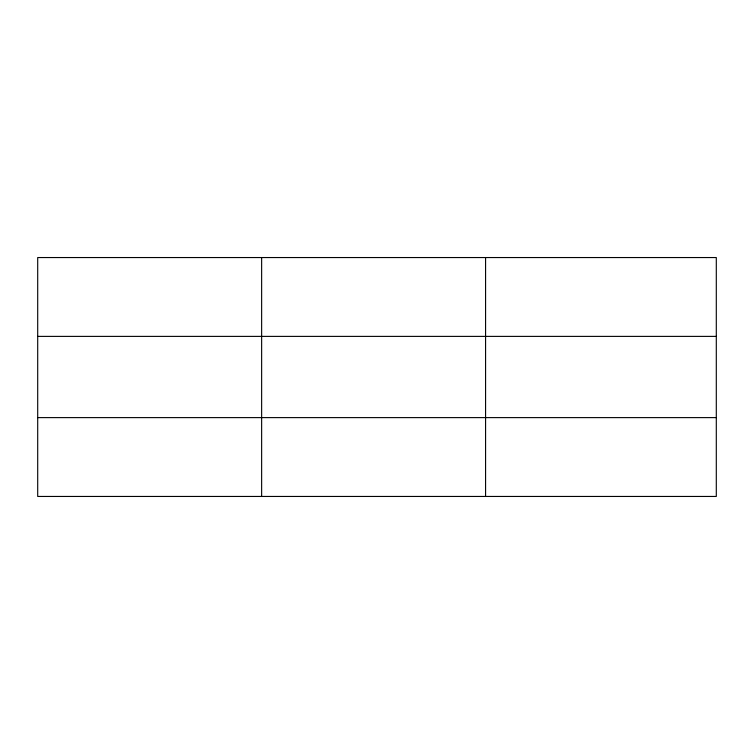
<?xml version="1.0" encoding="UTF-8"?>
<svg xmlns="http://www.w3.org/2000/svg" width="754" height="754" viewBox="0 0 754 754"><rect width="100%" height="100%" fill="white"/><g stroke="black" fill="none" stroke-linecap="round" stroke-linejoin="round"><path stroke-width="1.13" d="M261.638 257.548L261.638 496.452M485.576 257.548L485.576 496.452M716.3 336.388L716.3 257.548L37.7 257.548L37.7 496.452L716.3 496.452L716.3 336.388L37.7 336.388M37.7 417.612L716.3 417.612"/></g></svg>
